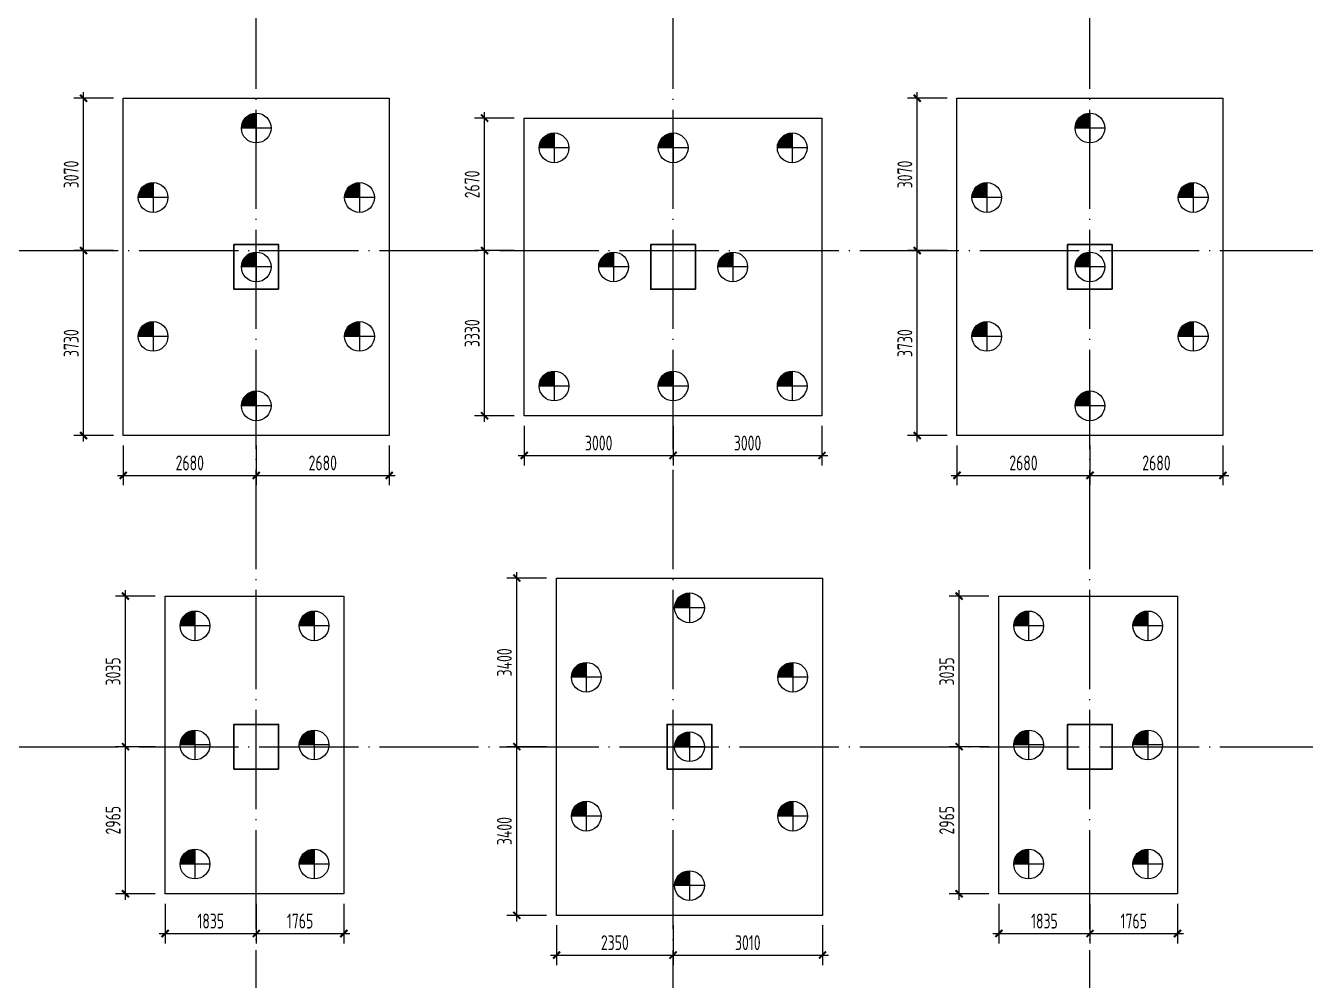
# Model space of a CAD drawing. Extents: x 2430613 to 2739493, y -1540945 to -971137.
# Drawn here: x 2527975 to 2553765, y -1284665 to -1265420 of the extents above; entities that cross this region are included whole.
import ezdxf

# ---------------------------------------------------------------- set-up
doc = ezdxf.new("R2010")
doc.units = 0
doc.header["$LTSCALE"] = 1000
doc.header["$MEASUREMENT"] = 0
doc.header["$PDMODE"] = 3
doc.header["$PDSIZE"] = 50
doc.linetypes.add('DOTE', pattern=[2.42, 2, -0.2, 0.02, -0.2])
doc.layers.get('0').update_dxf_attribs({"linetype": 'CONTINUOUS'})
doc.layers.get('DEFPOINTS').update_dxf_attribs({"linetype": 'CONTINUOUS'})
doc.layers.add('0S-柱-线', color=50, linetype='CONTINUOUS', lineweight=30)
for name, color, linetype in [('600直径桩', 4, 'CONTINUOUS'), ('COLU_DIM', 3, 'CONTINUOUS'), ('DOTE', 1, 'DOTE'), ('承台', 2, 'CONTINUOUS')]:
    doc.layers.add(name, color=color, linetype=linetype)
doc.styles.add('TSSD_Dimension', font='Tssdeng.shx', dxfattribs={"width": 0.7, "bigfont": 'hztxt.shx'})
doc.dimstyles.new('TSSD_100_100', dxfattribs={"dimtxt": 300, "dimasz": 100, "dimexe": 200, "dimexo": 200, "dimgap": 100, "dimtad": 1, "dimdec": 0, "dimzin": 0, "dimdsep": 46, "dimtxsty": 'TSSD_Dimension', "dimblk": 'ARCHTICK', "dimcen": 0, "dimdle": 120, "dimclrt": 7, "dimazin": 0, "dimtfac": 1, "dimtdec": 0, "dimtix": 1, "dimtmove": 2, "dimatfit": 0, "dimldrblk": 'ARCHTICK', "dimfxl": 1, "dimtolj": 1, "dimtzin": 0, "dimarcsym": 0})

# ---------------------------------------------------------------- blocks, each defined once
blk = doc.blocks.new('_ArchTick')
at = {"color": 0, "linetype": 'ByBlock', "const_width": 0.4}
blk.add_lwpolyline([(-0.71, -0.71), (0.71, 0.71)], dxfattribs=at)
blk = doc.blocks.new('*D2114')
at = {"layer": 'COLU_DIM', "color": 0, "lineweight": -2, "transparency": 16777216}
for p, q in [((2530788, -1283119), (2530788, -1283919)), ((2532624, -1283119), (2532624, -1283919)), ((2530668, -1283719), (2532744, -1283719))]:
    blk.add_line(p, q, dxfattribs=at)
at = {"layer": 'DEFPOINTS', "color": 0, "transparency": 16777216}
for p in [(2530788, -1282919), (2532624, -1282919), (2532624, -1283719)]:
    blk.add_point(p, dxfattribs=at)
at = {"layer": 'COLU_DIM', "color": 0, "lineweight": -2, "transparency": 16777216, "xscale": 100, "yscale": 100, "zscale": 100, "rotation": 180}
blk.add_blockref('_ArchTick', (2530788, -1283719), dxfattribs=at)
at = {"layer": 'COLU_DIM', "color": 0, "lineweight": -2, "transparency": 16777216, "xscale": 100, "yscale": 100, "zscale": 100}
blk.add_blockref('_ArchTick', (2532624, -1283719), dxfattribs=at)
at = {"layer": 'COLU_DIM', "color": 7, "transparency": 16777216, "insert": (2531706, -1283469), "char_height": 300, "attachment_point": 5, "style": 'TSSD_Dimension'}
blk.add_mtext('\\A1;1835', dxfattribs=at)
blk = doc.blocks.new('*D2115')
at = {"layer": 'COLU_DIM', "color": 0, "lineweight": -2, "transparency": 16777216}
for p, q in [((2532624, -1283119), (2532624, -1283919)), ((2534388, -1283119), (2534388, -1283919)), ((2532504, -1283719), (2534508, -1283719))]:
    blk.add_line(p, q, dxfattribs=at)
at = {"layer": 'DEFPOINTS', "color": 0, "transparency": 16777216}
for p in [(2532624, -1282919), (2534388, -1282919), (2534388, -1283719)]:
    blk.add_point(p, dxfattribs=at)
at = {"layer": 'COLU_DIM', "color": 0, "lineweight": -2, "transparency": 16777216, "xscale": 100, "yscale": 100, "zscale": 100, "rotation": 180}
blk.add_blockref('_ArchTick', (2532624, -1283719), dxfattribs=at)
at = {"layer": 'COLU_DIM', "color": 0, "lineweight": -2, "transparency": 16777216, "xscale": 100, "yscale": 100, "zscale": 100}
blk.add_blockref('_ArchTick', (2534388, -1283719), dxfattribs=at)
at = {"layer": 'COLU_DIM', "color": 7, "transparency": 16777216, "insert": (2533506, -1283469), "char_height": 300, "attachment_point": 5, "style": 'TSSD_Dimension'}
blk.add_mtext('\\A1;1765', dxfattribs=at)
blk = doc.blocks.new('*D2116')
at = {"layer": 'COLU_DIM', "color": 0, "lineweight": -2, "transparency": 16777216}
for p, q in [((2530588, -1279955), (2529788, -1279955)), ((2529988, -1283039), (2529988, -1279835)), ((2530588, -1282919), (2529788, -1282919))]:
    blk.add_line(p, q, dxfattribs=at)
at = {"layer": 'DEFPOINTS', "color": 0, "transparency": 16777216}
for p in [(2529988, -1279955), (2530788, -1279955), (2530788, -1282919)]:
    blk.add_point(p, dxfattribs=at)
at = {"layer": 'COLU_DIM', "color": 0, "lineweight": -2, "transparency": 16777216, "xscale": 100, "yscale": 100, "zscale": 100}
for p, rotation in [((2529988, -1279955), 90), ((2529988, -1282919), 270)]:
    blk.add_blockref('_ArchTick', p, dxfattribs=dict(at, rotation=rotation))
at = {"layer": 'COLU_DIM', "color": 7, "transparency": 16777216, "insert": (2529738, -1281437), "char_height": 300, "attachment_point": 5, "rotation": 90, "style": 'TSSD_Dimension'}
blk.add_mtext('\\A1;2965', dxfattribs=at)
blk = doc.blocks.new('*D2117')
at = {"layer": 'COLU_DIM', "color": 0, "lineweight": -2, "transparency": 16777216}
for p, q in [((2529988, -1280075), (2529988, -1276799)), ((2530588, -1276919), (2529788, -1276919)), ((2530588, -1279955), (2529788, -1279955))]:
    blk.add_line(p, q, dxfattribs=at)
at = {"layer": 'DEFPOINTS', "color": 0, "transparency": 16777216}
for p in [(2529988, -1276919), (2530788, -1276919), (2530788, -1279955)]:
    blk.add_point(p, dxfattribs=at)
at = {"layer": 'COLU_DIM', "color": 0, "lineweight": -2, "transparency": 16777216, "xscale": 100, "yscale": 100, "zscale": 100}
for p, rotation in [((2529988, -1276919), 90), ((2529988, -1279955), 270)]:
    blk.add_blockref('_ArchTick', p, dxfattribs=dict(at, rotation=rotation))
at = {"layer": 'COLU_DIM', "color": 7, "transparency": 16777216, "insert": (2529738, -1278437), "char_height": 300, "attachment_point": 5, "rotation": 90, "style": 'TSSD_Dimension'}
blk.add_mtext('\\A1;3035', dxfattribs=at)
blk = doc.blocks.new('*D2118')
at = {"layer": 'COLU_DIM', "color": 0, "lineweight": -2, "transparency": 16777216}
for p, q in [((2547588, -1283119), (2547588, -1283919)), ((2549424, -1283119), (2549424, -1283919)), ((2547468, -1283719), (2549544, -1283719))]:
    blk.add_line(p, q, dxfattribs=at)
at = {"layer": 'DEFPOINTS', "color": 0, "transparency": 16777216}
for p in [(2547588, -1282919), (2549424, -1282919), (2549424, -1283719)]:
    blk.add_point(p, dxfattribs=at)
at = {"layer": 'COLU_DIM', "color": 0, "lineweight": -2, "transparency": 16777216, "xscale": 100, "yscale": 100, "zscale": 100, "rotation": 180}
blk.add_blockref('_ArchTick', (2547588, -1283719), dxfattribs=at)
at = {"layer": 'COLU_DIM', "color": 0, "lineweight": -2, "transparency": 16777216, "xscale": 100, "yscale": 100, "zscale": 100}
blk.add_blockref('_ArchTick', (2549424, -1283719), dxfattribs=at)
at = {"layer": 'COLU_DIM', "color": 7, "transparency": 16777216, "insert": (2548506, -1283469), "char_height": 300, "attachment_point": 5, "style": 'TSSD_Dimension'}
blk.add_mtext('\\A1;1835', dxfattribs=at)
blk = doc.blocks.new('*D2119')
at = {"layer": 'COLU_DIM', "color": 0, "lineweight": -2, "transparency": 16777216}
for p, q in [((2549424, -1283119), (2549424, -1283919)), ((2551188, -1283119), (2551188, -1283919)), ((2549304, -1283719), (2551308, -1283719))]:
    blk.add_line(p, q, dxfattribs=at)
at = {"layer": 'DEFPOINTS', "color": 0, "transparency": 16777216}
for p in [(2549424, -1282919), (2551188, -1282919), (2551188, -1283719)]:
    blk.add_point(p, dxfattribs=at)
at = {"layer": 'COLU_DIM', "color": 0, "lineweight": -2, "transparency": 16777216, "xscale": 100, "yscale": 100, "zscale": 100, "rotation": 180}
blk.add_blockref('_ArchTick', (2549424, -1283719), dxfattribs=at)
at = {"layer": 'COLU_DIM', "color": 0, "lineweight": -2, "transparency": 16777216, "xscale": 100, "yscale": 100, "zscale": 100}
blk.add_blockref('_ArchTick', (2551188, -1283719), dxfattribs=at)
at = {"layer": 'COLU_DIM', "color": 7, "transparency": 16777216, "insert": (2550306, -1283469), "char_height": 300, "attachment_point": 5, "style": 'TSSD_Dimension'}
blk.add_mtext('\\A1;1765', dxfattribs=at)
blk = doc.blocks.new('*D2120')
at = {"layer": 'COLU_DIM', "color": 0, "lineweight": -2, "transparency": 16777216}
for p, q in [((2547388, -1279955), (2546588, -1279955)), ((2546788, -1283039), (2546788, -1279835)), ((2547388, -1282919), (2546588, -1282919))]:
    blk.add_line(p, q, dxfattribs=at)
at = {"layer": 'DEFPOINTS', "color": 0, "transparency": 16777216}
for p in [(2546788, -1279955), (2547588, -1279955), (2547588, -1282919)]:
    blk.add_point(p, dxfattribs=at)
at = {"layer": 'COLU_DIM', "color": 0, "lineweight": -2, "transparency": 16777216, "xscale": 100, "yscale": 100, "zscale": 100}
for p, rotation in [((2546788, -1279955), 90), ((2546788, -1282919), 270)]:
    blk.add_blockref('_ArchTick', p, dxfattribs=dict(at, rotation=rotation))
at = {"layer": 'COLU_DIM', "color": 7, "transparency": 16777216, "insert": (2546538, -1281437), "char_height": 300, "attachment_point": 5, "rotation": 90, "style": 'TSSD_Dimension'}
blk.add_mtext('\\A1;2965', dxfattribs=at)
blk = doc.blocks.new('*D2121')
at = {"layer": 'COLU_DIM', "color": 0, "lineweight": -2, "transparency": 16777216}
for p, q in [((2546788, -1280075), (2546788, -1276799)), ((2547388, -1276919), (2546588, -1276919)), ((2547388, -1279955), (2546588, -1279955))]:
    blk.add_line(p, q, dxfattribs=at)
at = {"layer": 'DEFPOINTS', "color": 0, "transparency": 16777216}
for p in [(2546788, -1276919), (2547588, -1276919), (2547588, -1279955)]:
    blk.add_point(p, dxfattribs=at)
at = {"layer": 'COLU_DIM', "color": 0, "lineweight": -2, "transparency": 16777216, "xscale": 100, "yscale": 100, "zscale": 100}
for p, rotation in [((2546788, -1276919), 90), ((2546788, -1279955), 270)]:
    blk.add_blockref('_ArchTick', p, dxfattribs=dict(at, rotation=rotation))
at = {"layer": 'COLU_DIM', "color": 7, "transparency": 16777216, "insert": (2546538, -1278437), "char_height": 300, "attachment_point": 5, "rotation": 90, "style": 'TSSD_Dimension'}
blk.add_mtext('\\A1;3035', dxfattribs=at)
blk = doc.blocks.new('*D2122')
at = {"layer": 'COLU_DIM', "color": 0, "lineweight": -2, "transparency": 16777216}
for p, q in [((2529944, -1273885), (2529944, -1274685)), ((2532624, -1273885), (2532624, -1274685)), ((2529824, -1274485), (2532744, -1274485))]:
    blk.add_line(p, q, dxfattribs=at)
at = {"layer": 'DEFPOINTS', "color": 0, "transparency": 16777216}
for p in [(2529944, -1273685), (2532624, -1273685), (2532624, -1274485)]:
    blk.add_point(p, dxfattribs=at)
at = {"layer": 'COLU_DIM', "color": 0, "lineweight": -2, "transparency": 16777216, "xscale": 100, "yscale": 100, "zscale": 100, "rotation": 180}
blk.add_blockref('_ArchTick', (2529944, -1274485), dxfattribs=at)
at = {"layer": 'COLU_DIM', "color": 0, "lineweight": -2, "transparency": 16777216, "xscale": 100, "yscale": 100, "zscale": 100}
blk.add_blockref('_ArchTick', (2532624, -1274485), dxfattribs=at)
at = {"layer": 'COLU_DIM', "color": 7, "transparency": 16777216, "insert": (2531284, -1274235), "char_height": 300, "attachment_point": 5, "style": 'TSSD_Dimension'}
blk.add_mtext('\\A1;2680', dxfattribs=at)
blk = doc.blocks.new('*D2123')
at = {"layer": 'COLU_DIM', "color": 0, "lineweight": -2, "transparency": 16777216}
for p, q in [((2532624, -1273885), (2532624, -1274685)), ((2535304, -1273885), (2535304, -1274685)), ((2532504, -1274485), (2535424, -1274485))]:
    blk.add_line(p, q, dxfattribs=at)
at = {"layer": 'DEFPOINTS', "color": 0, "transparency": 16777216}
for p in [(2532624, -1273685), (2535304, -1273685), (2535304, -1274485)]:
    blk.add_point(p, dxfattribs=at)
at = {"layer": 'COLU_DIM', "color": 0, "lineweight": -2, "transparency": 16777216, "xscale": 100, "yscale": 100, "zscale": 100, "rotation": 180}
blk.add_blockref('_ArchTick', (2532624, -1274485), dxfattribs=at)
at = {"layer": 'COLU_DIM', "color": 0, "lineweight": -2, "transparency": 16777216, "xscale": 100, "yscale": 100, "zscale": 100}
blk.add_blockref('_ArchTick', (2535304, -1274485), dxfattribs=at)
at = {"layer": 'COLU_DIM', "color": 7, "transparency": 16777216, "insert": (2533964, -1274235), "char_height": 300, "attachment_point": 5, "style": 'TSSD_Dimension'}
blk.add_mtext('\\A1;2680', dxfattribs=at)
blk = doc.blocks.new('*D2124')
at = {"layer": 'COLU_DIM', "color": 0, "lineweight": -2, "transparency": 16777216}
for p, q in [((2529144, -1273805), (2529144, -1269835)), ((2529744, -1269955), (2528944, -1269955)), ((2529744, -1273685), (2528944, -1273685))]:
    blk.add_line(p, q, dxfattribs=at)
at = {"layer": 'DEFPOINTS', "color": 0, "transparency": 16777216}
for p in [(2529144, -1269955), (2529944, -1269955), (2529944, -1273685)]:
    blk.add_point(p, dxfattribs=at)
at = {"layer": 'COLU_DIM', "color": 0, "lineweight": -2, "transparency": 16777216, "xscale": 100, "yscale": 100, "zscale": 100}
for p, rotation in [((2529144, -1269955), 90), ((2529144, -1273685), 270)]:
    blk.add_blockref('_ArchTick', p, dxfattribs=dict(at, rotation=rotation))
at = {"layer": 'COLU_DIM', "color": 7, "transparency": 16777216, "insert": (2528894, -1271820), "char_height": 300, "attachment_point": 5, "rotation": 90, "style": 'TSSD_Dimension'}
blk.add_mtext('\\A1;3730', dxfattribs=at)
blk = doc.blocks.new('*D2125')
at = {"layer": 'COLU_DIM', "color": 0, "lineweight": -2, "transparency": 16777216}
for p, q in [((2529144, -1270075), (2529144, -1266765)), ((2529744, -1266885), (2528944, -1266885)), ((2529744, -1269955), (2528944, -1269955))]:
    blk.add_line(p, q, dxfattribs=at)
at = {"layer": 'DEFPOINTS', "color": 0, "transparency": 16777216}
for p in [(2529144, -1266885), (2529944, -1266885), (2529944, -1269955)]:
    blk.add_point(p, dxfattribs=at)
at = {"layer": 'COLU_DIM', "color": 0, "lineweight": -2, "transparency": 16777216, "xscale": 100, "yscale": 100, "zscale": 100}
for p, rotation in [((2529144, -1266885), 90), ((2529144, -1269955), 270)]:
    blk.add_blockref('_ArchTick', p, dxfattribs=dict(at, rotation=rotation))
at = {"layer": 'COLU_DIM', "color": 7, "transparency": 16777216, "insert": (2528894, -1268420), "char_height": 300, "attachment_point": 5, "rotation": 90, "style": 'TSSD_Dimension'}
blk.add_mtext('\\A1;3070', dxfattribs=at)
blk = doc.blocks.new('*D2126')
at = {"layer": 'COLU_DIM', "color": 0, "lineweight": -2, "transparency": 16777216}
for p, q in [((2546744, -1273885), (2546744, -1274685)), ((2549424, -1273885), (2549424, -1274685)), ((2546624, -1274485), (2549544, -1274485))]:
    blk.add_line(p, q, dxfattribs=at)
at = {"layer": 'DEFPOINTS', "color": 0, "transparency": 16777216}
for p in [(2546744, -1273685), (2549424, -1273685), (2549424, -1274485)]:
    blk.add_point(p, dxfattribs=at)
at = {"layer": 'COLU_DIM', "color": 0, "lineweight": -2, "transparency": 16777216, "xscale": 100, "yscale": 100, "zscale": 100, "rotation": 180}
blk.add_blockref('_ArchTick', (2546744, -1274485), dxfattribs=at)
at = {"layer": 'COLU_DIM', "color": 0, "lineweight": -2, "transparency": 16777216, "xscale": 100, "yscale": 100, "zscale": 100}
blk.add_blockref('_ArchTick', (2549424, -1274485), dxfattribs=at)
at = {"layer": 'COLU_DIM', "color": 7, "transparency": 16777216, "insert": (2548084, -1274235), "char_height": 300, "attachment_point": 5, "style": 'TSSD_Dimension'}
blk.add_mtext('\\A1;2680', dxfattribs=at)
blk = doc.blocks.new('*D2127')
at = {"layer": 'COLU_DIM', "color": 0, "lineweight": -2, "transparency": 16777216}
for p, q in [((2549424, -1273885), (2549424, -1274685)), ((2552104, -1273885), (2552104, -1274685)), ((2549304, -1274485), (2552224, -1274485))]:
    blk.add_line(p, q, dxfattribs=at)
at = {"layer": 'DEFPOINTS', "color": 0, "transparency": 16777216}
for p in [(2549424, -1273685), (2552104, -1273685), (2552104, -1274485)]:
    blk.add_point(p, dxfattribs=at)
at = {"layer": 'COLU_DIM', "color": 0, "lineweight": -2, "transparency": 16777216, "xscale": 100, "yscale": 100, "zscale": 100, "rotation": 180}
blk.add_blockref('_ArchTick', (2549424, -1274485), dxfattribs=at)
at = {"layer": 'COLU_DIM', "color": 0, "lineweight": -2, "transparency": 16777216, "xscale": 100, "yscale": 100, "zscale": 100}
blk.add_blockref('_ArchTick', (2552104, -1274485), dxfattribs=at)
at = {"layer": 'COLU_DIM', "color": 7, "transparency": 16777216, "insert": (2550764, -1274235), "char_height": 300, "attachment_point": 5, "style": 'TSSD_Dimension'}
blk.add_mtext('\\A1;2680', dxfattribs=at)
blk = doc.blocks.new('*D2128')
at = {"layer": 'COLU_DIM', "color": 0, "lineweight": -2, "transparency": 16777216}
for p, q in [((2545944, -1273805), (2545944, -1269835)), ((2546544, -1269955), (2545744, -1269955)), ((2546544, -1273685), (2545744, -1273685))]:
    blk.add_line(p, q, dxfattribs=at)
at = {"layer": 'DEFPOINTS', "color": 0, "transparency": 16777216}
for p in [(2545944, -1269955), (2546744, -1269955), (2546744, -1273685)]:
    blk.add_point(p, dxfattribs=at)
at = {"layer": 'COLU_DIM', "color": 0, "lineweight": -2, "transparency": 16777216, "xscale": 100, "yscale": 100, "zscale": 100}
for p, rotation in [((2545944, -1269955), 90), ((2545944, -1273685), 270)]:
    blk.add_blockref('_ArchTick', p, dxfattribs=dict(at, rotation=rotation))
at = {"layer": 'COLU_DIM', "color": 7, "transparency": 16777216, "insert": (2545694, -1271820), "char_height": 300, "attachment_point": 5, "rotation": 90, "style": 'TSSD_Dimension'}
blk.add_mtext('\\A1;3730', dxfattribs=at)
blk = doc.blocks.new('*D2129')
at = {"layer": 'COLU_DIM', "color": 0, "lineweight": -2, "transparency": 16777216}
for p, q in [((2545944, -1270075), (2545944, -1266765)), ((2546544, -1266885), (2545744, -1266885)), ((2546544, -1269955), (2545744, -1269955))]:
    blk.add_line(p, q, dxfattribs=at)
at = {"layer": 'DEFPOINTS', "color": 0, "transparency": 16777216}
for p in [(2545944, -1266885), (2546744, -1266885), (2546744, -1269955)]:
    blk.add_point(p, dxfattribs=at)
at = {"layer": 'COLU_DIM', "color": 0, "lineweight": -2, "transparency": 16777216, "xscale": 100, "yscale": 100, "zscale": 100}
for p, rotation in [((2545944, -1266885), 90), ((2545944, -1269955), 270)]:
    blk.add_blockref('_ArchTick', p, dxfattribs=dict(at, rotation=rotation))
at = {"layer": 'COLU_DIM', "color": 7, "transparency": 16777216, "insert": (2545694, -1268420), "char_height": 300, "attachment_point": 5, "rotation": 90, "style": 'TSSD_Dimension'}
blk.add_mtext('\\A1;3070', dxfattribs=at)
blk = doc.blocks.new('*D2755')
at = {"layer": 'COLU_DIM', "color": 0, "lineweight": -2, "transparency": 16777216}
for p, q in [((2538024, -1273484), (2538024, -1274284)), ((2541024, -1273484), (2541024, -1274284)), ((2537904, -1274084), (2541144, -1274084))]:
    blk.add_line(p, q, dxfattribs=at)
at = {"layer": 'DEFPOINTS', "color": 0, "transparency": 16777216}
for p in [(2538024, -1273284), (2541024, -1273284), (2541024, -1274084)]:
    blk.add_point(p, dxfattribs=at)
at = {"layer": 'COLU_DIM', "color": 0, "lineweight": -2, "transparency": 16777216, "xscale": 100, "yscale": 100, "zscale": 100, "rotation": 180}
blk.add_blockref('_ArchTick', (2538024, -1274084), dxfattribs=at)
at = {"layer": 'COLU_DIM', "color": 0, "lineweight": -2, "transparency": 16777216, "xscale": 100, "yscale": 100, "zscale": 100}
blk.add_blockref('_ArchTick', (2541024, -1274084), dxfattribs=at)
at = {"layer": 'COLU_DIM', "color": 7, "transparency": 16777216, "insert": (2539524, -1273834), "char_height": 300, "attachment_point": 5, "style": 'TSSD_Dimension'}
blk.add_mtext('\\A1;3000', dxfattribs=at)
blk = doc.blocks.new('*D2756')
at = {"layer": 'COLU_DIM', "color": 0, "lineweight": -2, "transparency": 16777216}
for p, q in [((2541024, -1273484), (2541024, -1274284)), ((2544024, -1273484), (2544024, -1274284)), ((2540904, -1274084), (2544144, -1274084))]:
    blk.add_line(p, q, dxfattribs=at)
at = {"layer": 'DEFPOINTS', "color": 0, "transparency": 16777216}
for p in [(2541024, -1273284), (2544024, -1273284), (2544024, -1274084)]:
    blk.add_point(p, dxfattribs=at)
at = {"layer": 'COLU_DIM', "color": 0, "lineweight": -2, "transparency": 16777216, "xscale": 100, "yscale": 100, "zscale": 100, "rotation": 180}
blk.add_blockref('_ArchTick', (2541024, -1274084), dxfattribs=at)
at = {"layer": 'COLU_DIM', "color": 0, "lineweight": -2, "transparency": 16777216, "xscale": 100, "yscale": 100, "zscale": 100}
blk.add_blockref('_ArchTick', (2544024, -1274084), dxfattribs=at)
at = {"layer": 'COLU_DIM', "color": 7, "transparency": 16777216, "insert": (2542524, -1273834), "char_height": 300, "attachment_point": 5, "style": 'TSSD_Dimension'}
blk.add_mtext('\\A1;3000', dxfattribs=at)
blk = doc.blocks.new('*D2757')
at = {"layer": 'COLU_DIM', "color": 0, "lineweight": -2, "transparency": 16777216}
for p, q in [((2537224, -1273404), (2537224, -1269835)), ((2537824, -1269955), (2537024, -1269955)), ((2537824, -1273284), (2537024, -1273284))]:
    blk.add_line(p, q, dxfattribs=at)
at = {"layer": 'DEFPOINTS', "color": 0, "transparency": 16777216}
for p in [(2537224, -1269955), (2538024, -1269955), (2538024, -1273284)]:
    blk.add_point(p, dxfattribs=at)
at = {"layer": 'COLU_DIM', "color": 0, "lineweight": -2, "transparency": 16777216, "xscale": 100, "yscale": 100, "zscale": 100}
for p, rotation in [((2537224, -1269955), 90), ((2537224, -1273284), 270)]:
    blk.add_blockref('_ArchTick', p, dxfattribs=dict(at, rotation=rotation))
at = {"layer": 'COLU_DIM', "color": 7, "transparency": 16777216, "insert": (2536974, -1271620), "char_height": 300, "attachment_point": 5, "rotation": 90, "style": 'TSSD_Dimension'}
blk.add_mtext('\\A1;3330', dxfattribs=at)
blk = doc.blocks.new('*D2758')
at = {"layer": 'COLU_DIM', "color": 0, "lineweight": -2, "transparency": 16777216}
for p, q in [((2537824, -1267284), (2537024, -1267284)), ((2537224, -1270075), (2537224, -1267164)), ((2537824, -1269955), (2537024, -1269955))]:
    blk.add_line(p, q, dxfattribs=at)
at = {"layer": 'DEFPOINTS', "color": 0, "transparency": 16777216}
for p in [(2537224, -1267284), (2538024, -1267284), (2538024, -1269955)]:
    blk.add_point(p, dxfattribs=at)
at = {"layer": 'COLU_DIM', "color": 0, "lineweight": -2, "transparency": 16777216, "xscale": 100, "yscale": 100, "zscale": 100}
for p, rotation in [((2537224, -1267284), 90), ((2537224, -1269955), 270)]:
    blk.add_blockref('_ArchTick', p, dxfattribs=dict(at, rotation=rotation))
at = {"layer": 'COLU_DIM', "color": 7, "transparency": 16777216, "insert": (2536974, -1268620), "char_height": 300, "attachment_point": 5, "rotation": 90, "style": 'TSSD_Dimension'}
blk.add_mtext('\\A1;2670', dxfattribs=at)
blk = doc.blocks.new('*D2759')
at = {"layer": 'COLU_DIM', "color": 0, "lineweight": -2, "transparency": 16777216}
for p, q in [((2538674, -1283555), (2538674, -1284355)), ((2541024, -1283555), (2541024, -1284355)), ((2538554, -1284155), (2541144, -1284155))]:
    blk.add_line(p, q, dxfattribs=at)
at = {"layer": 'DEFPOINTS', "color": 0, "transparency": 16777216}
for p in [(2538674, -1283355), (2541024, -1283355), (2541024, -1284155)]:
    blk.add_point(p, dxfattribs=at)
at = {"layer": 'COLU_DIM', "color": 0, "lineweight": -2, "transparency": 16777216, "xscale": 100, "yscale": 100, "zscale": 100, "rotation": 180}
blk.add_blockref('_ArchTick', (2538674, -1284155), dxfattribs=at)
at = {"layer": 'COLU_DIM', "color": 0, "lineweight": -2, "transparency": 16777216, "xscale": 100, "yscale": 100, "zscale": 100}
blk.add_blockref('_ArchTick', (2541024, -1284155), dxfattribs=at)
at = {"layer": 'COLU_DIM', "color": 7, "transparency": 16777216, "insert": (2539849, -1283905), "char_height": 300, "attachment_point": 5, "style": 'TSSD_Dimension'}
blk.add_mtext('\\A1;2350', dxfattribs=at)
blk = doc.blocks.new('*D2760')
at = {"layer": 'COLU_DIM', "color": 0, "lineweight": -2, "transparency": 16777216}
for p, q in [((2541024, -1283555), (2541024, -1284355)), ((2544034, -1283555), (2544034, -1284355)), ((2540904, -1284155), (2544154, -1284155))]:
    blk.add_line(p, q, dxfattribs=at)
at = {"layer": 'DEFPOINTS', "color": 0, "transparency": 16777216}
for p in [(2541024, -1283355), (2544034, -1283355), (2544034, -1284155)]:
    blk.add_point(p, dxfattribs=at)
at = {"layer": 'COLU_DIM', "color": 0, "lineweight": -2, "transparency": 16777216, "xscale": 100, "yscale": 100, "zscale": 100, "rotation": 180}
blk.add_blockref('_ArchTick', (2541024, -1284155), dxfattribs=at)
at = {"layer": 'COLU_DIM', "color": 0, "lineweight": -2, "transparency": 16777216, "xscale": 100, "yscale": 100, "zscale": 100}
blk.add_blockref('_ArchTick', (2544034, -1284155), dxfattribs=at)
at = {"layer": 'COLU_DIM', "color": 7, "transparency": 16777216, "insert": (2542529, -1283905), "char_height": 300, "attachment_point": 5, "style": 'TSSD_Dimension'}
blk.add_mtext('\\A1;3010', dxfattribs=at)
blk = doc.blocks.new('*D2761')
at = {"layer": 'COLU_DIM', "color": 0, "lineweight": -2, "transparency": 16777216}
for p, q in [((2538474, -1279955), (2537674, -1279955)), ((2537874, -1283475), (2537874, -1279835)), ((2538474, -1283355), (2537674, -1283355))]:
    blk.add_line(p, q, dxfattribs=at)
at = {"layer": 'DEFPOINTS', "color": 0, "transparency": 16777216}
for p in [(2537874, -1279955), (2538674, -1279955), (2538674, -1283355)]:
    blk.add_point(p, dxfattribs=at)
at = {"layer": 'COLU_DIM', "color": 0, "lineweight": -2, "transparency": 16777216, "xscale": 100, "yscale": 100, "zscale": 100}
for p, rotation in [((2537874, -1279955), 90), ((2537874, -1283355), 270)]:
    blk.add_blockref('_ArchTick', p, dxfattribs=dict(at, rotation=rotation))
at = {"layer": 'COLU_DIM', "color": 7, "transparency": 16777216, "insert": (2537624, -1281655), "char_height": 300, "attachment_point": 5, "rotation": 90, "style": 'TSSD_Dimension'}
blk.add_mtext('\\A1;3400', dxfattribs=at)
blk = doc.blocks.new('*D2762')
at = {"layer": 'COLU_DIM', "color": 0, "lineweight": -2, "transparency": 16777216}
for p, q in [((2538474, -1276555), (2537674, -1276555)), ((2537874, -1280075), (2537874, -1276435)), ((2538474, -1279955), (2537674, -1279955))]:
    blk.add_line(p, q, dxfattribs=at)
at = {"layer": 'DEFPOINTS', "color": 0, "transparency": 16777216}
for p in [(2537874, -1276555), (2538674, -1276555), (2538674, -1279955)]:
    blk.add_point(p, dxfattribs=at)
at = {"layer": 'COLU_DIM', "color": 0, "lineweight": -2, "transparency": 16777216, "xscale": 100, "yscale": 100, "zscale": 100}
for p, rotation in [((2537874, -1276555), 90), ((2537874, -1279955), 270)]:
    blk.add_blockref('_ArchTick', p, dxfattribs=dict(at, rotation=rotation))
at = {"layer": 'COLU_DIM', "color": 7, "transparency": 16777216, "insert": (2537624, -1278255), "char_height": 300, "attachment_point": 5, "rotation": 90, "style": 'TSSD_Dimension'}
blk.add_mtext('\\A1;3400', dxfattribs=at)

msp = doc.modelspace()

# ---------------------------------------------------------------- hatches: boundary and pattern name
at = {"layer": '600直径桩'}
h = msp.add_hatch(color=251, dxfattribs=at)
h.dxf.hatch_style = 1
h.paths.add_polyline_path([(2532623.644, -1267184.728, 0.414213562), (2532323.644, -1267484.728), (2532623.644, -1267484.728)])
h = msp.add_hatch(color=251, dxfattribs=at)
h.dxf.hatch_style = 1
h.paths.add_polyline_path([(2549423.644, -1267184.728, 0.414213562), (2549123.644, -1267484.728), (2549423.644, -1267484.728)])
h = msp.add_hatch(color=251, dxfattribs=at)
h.dxf.hatch_style = 1
h.paths.add_polyline_path([(2538624.081, -1267584.275, 0.414213562), (2538324.081, -1267884.275), (2538624.081, -1267884.275)])
h = msp.add_hatch(color=251, dxfattribs=at)
h.dxf.hatch_style = 1
h.paths.add_polyline_path([(2541024.081, -1267584.275, 0.414213562), (2540724.081, -1267884.275), (2541024.081, -1267884.275)])
h = msp.add_hatch(color=251, dxfattribs=at)
h.dxf.hatch_style = 1
h.paths.add_polyline_path([(2543424.081, -1267584.275, 0.414213562), (2543124.081, -1267884.275), (2543424.081, -1267884.275)])
h = msp.add_hatch(color=251, dxfattribs=at)
h.dxf.hatch_style = 1
h.paths.add_polyline_path([(2530543.644, -1268584.728, 0.414213562), (2530243.644, -1268884.728), (2530543.644, -1268884.728)])
h = msp.add_hatch(color=251, dxfattribs=at)
h.dxf.hatch_style = 1
h.paths.add_polyline_path([(2534703.644, -1268584.728, 0.414213562), (2534403.644, -1268884.728), (2534703.644, -1268884.728)])
h = msp.add_hatch(color=251, dxfattribs=at)
h.dxf.hatch_style = 1
h.paths.add_polyline_path([(2547343.644, -1268584.728, 0.414213562), (2547043.644, -1268884.728), (2547343.644, -1268884.728)])
h = msp.add_hatch(color=251, dxfattribs=at)
h.dxf.hatch_style = 1
h.paths.add_polyline_path([(2551503.644, -1268584.728, 0.414213562), (2551203.644, -1268884.728), (2551503.644, -1268884.728)])
h = msp.add_hatch(color=251, dxfattribs=at)
h.dxf.hatch_style = 1
h.paths.add_polyline_path([(2532623.644, -1269984.728, 0.414213562), (2532323.644, -1270284.728), (2532623.644, -1270284.728)])
h = msp.add_hatch(color=251, dxfattribs=at)
h.dxf.hatch_style = 1
h.paths.add_polyline_path([(2539824.081, -1269984.275, 0.414213562), (2539524.081, -1270284.275), (2539824.081, -1270284.275)])
h = msp.add_hatch(color=251, dxfattribs=at)
h.dxf.hatch_style = 1
h.paths.add_polyline_path([(2542224.081, -1269984.275, 0.414213562), (2541924.081, -1270284.275), (2542224.081, -1270284.275)])
h = msp.add_hatch(color=251, dxfattribs=at)
h.dxf.hatch_style = 1
h.paths.add_polyline_path([(2549423.644, -1269984.728, 0.414213562), (2549123.644, -1270284.728), (2549423.644, -1270284.728)])
h = msp.add_hatch(color=251, dxfattribs=at)
h.dxf.hatch_style = 1
h.paths.add_polyline_path([(2530543.644, -1271384.728, 0.414213562), (2530243.644, -1271684.728), (2530543.644, -1271684.728)])
h = msp.add_hatch(color=251, dxfattribs=at)
h.dxf.hatch_style = 1
h.paths.add_polyline_path([(2534703.644, -1271384.728, 0.414213562), (2534403.644, -1271684.728), (2534703.644, -1271684.728)])
h = msp.add_hatch(color=251, dxfattribs=at)
h.dxf.hatch_style = 1
h.paths.add_polyline_path([(2547343.644, -1271384.728, 0.414213562), (2547043.644, -1271684.728), (2547343.644, -1271684.728)])
h = msp.add_hatch(color=251, dxfattribs=at)
h.dxf.hatch_style = 1
h.paths.add_polyline_path([(2551503.644, -1271384.728, 0.414213562), (2551203.644, -1271684.728), (2551503.644, -1271684.728)])
h = msp.add_hatch(color=251, dxfattribs=at)
h.dxf.hatch_style = 1
h.paths.add_polyline_path([(2538624.081, -1272384.275, 0.414213562), (2538324.081, -1272684.275), (2538624.081, -1272684.275)])
h = msp.add_hatch(color=251, dxfattribs=at)
h.dxf.hatch_style = 1
h.paths.add_polyline_path([(2541024.081, -1272384.275, 0.414213562), (2540724.081, -1272684.275), (2541024.081, -1272684.275)])
h = msp.add_hatch(color=251, dxfattribs=at)
h.dxf.hatch_style = 1
h.paths.add_polyline_path([(2543424.081, -1272384.275, 0.414213562), (2543124.081, -1272684.275), (2543424.081, -1272684.275)])
h = msp.add_hatch(color=251, dxfattribs=at)
h.dxf.hatch_style = 1
h.paths.add_polyline_path([(2532623.644, -1272784.728, 0.414213562), (2532323.644, -1273084.728), (2532623.644, -1273084.728)])
h = msp.add_hatch(color=251, dxfattribs=at)
h.dxf.hatch_style = 1
h.paths.add_polyline_path([(2549423.644, -1272784.728, 0.414213562), (2549123.644, -1273084.728), (2549423.644, -1273084.728)])
h = msp.add_hatch(color=251, dxfattribs=at)
h.dxf.hatch_style = 1
h.paths.add_polyline_path([(2541353.675, -1276855.183, 0.414213562), (2541053.675, -1277155.183), (2541353.675, -1277155.183)])
h = msp.add_hatch(color=251, dxfattribs=at)
h.dxf.hatch_style = 1
h.paths.add_polyline_path([(2531388.288, -1277219.373, 0.414213562), (2531088.288, -1277519.373), (2531388.288, -1277519.373)])
h = msp.add_hatch(color=251, dxfattribs=at)
h.dxf.hatch_style = 1
h.paths.add_polyline_path([(2533788.288, -1277219.373, 0.414213562), (2533488.288, -1277519.373), (2533788.288, -1277519.373)])
h = msp.add_hatch(color=251, dxfattribs=at)
h.dxf.hatch_style = 1
h.paths.add_polyline_path([(2548188.288, -1277219.375, 0.414213562), (2547888.288, -1277519.375), (2548188.288, -1277519.375)])
h = msp.add_hatch(color=251, dxfattribs=at)
h.dxf.hatch_style = 1
h.paths.add_polyline_path([(2550588.288, -1277219.375, 0.414213562), (2550288.288, -1277519.375), (2550588.288, -1277519.375)])
h = msp.add_hatch(color=251, dxfattribs=at)
h.dxf.hatch_style = 1
h.paths.add_polyline_path([(2539273.675, -1278255.183, 0.414213562), (2538973.675, -1278555.183), (2539273.675, -1278555.183)])
h = msp.add_hatch(color=251, dxfattribs=at)
h.dxf.hatch_style = 1
h.paths.add_polyline_path([(2543433.675, -1278255.183, 0.414213562), (2543133.675, -1278555.183), (2543433.675, -1278555.183)])
h = msp.add_hatch(color=251, dxfattribs=at)
h.dxf.hatch_style = 1
h.paths.add_polyline_path([(2531388.288, -1279619.373, 0.414213562), (2531088.288, -1279919.373), (2531388.288, -1279919.373)])
h = msp.add_hatch(color=251, dxfattribs=at)
h.dxf.hatch_style = 1
h.paths.add_polyline_path([(2533788.288, -1279619.373, 0.414213562), (2533488.288, -1279919.373), (2533788.288, -1279919.373)])
h = msp.add_hatch(color=251, dxfattribs=at)
h.dxf.hatch_style = 1
h.paths.add_polyline_path([(2541353.675, -1279655.183, 0.414213562), (2541053.675, -1279955.183), (2541353.675, -1279955.183)])
h = msp.add_hatch(color=251, dxfattribs=at)
h.dxf.hatch_style = 1
h.paths.add_polyline_path([(2548188.288, -1279619.375, 0.414213562), (2547888.288, -1279919.375), (2548188.288, -1279919.375)])
h = msp.add_hatch(color=251, dxfattribs=at)
h.dxf.hatch_style = 1
h.paths.add_polyline_path([(2550588.288, -1279619.375, 0.414213562), (2550288.288, -1279919.375), (2550588.288, -1279919.375)])
h = msp.add_hatch(color=251, dxfattribs=at)
h.dxf.hatch_style = 1
h.paths.add_polyline_path([(2539273.675, -1281055.183, 0.414213562), (2538973.675, -1281355.183), (2539273.675, -1281355.183)])
h = msp.add_hatch(color=251, dxfattribs=at)
h.dxf.hatch_style = 1
h.paths.add_polyline_path([(2543433.675, -1281055.183, 0.414213562), (2543133.675, -1281355.183), (2543433.675, -1281355.183)])
h = msp.add_hatch(color=251, dxfattribs=at)
h.dxf.hatch_style = 1
h.paths.add_polyline_path([(2531388.288, -1282019.373, 0.414213562), (2531088.288, -1282319.373), (2531388.288, -1282319.373)])
h = msp.add_hatch(color=251, dxfattribs=at)
h.dxf.hatch_style = 1
h.paths.add_polyline_path([(2533788.288, -1282019.373, 0.414213562), (2533488.288, -1282319.373), (2533788.288, -1282319.373)])
h = msp.add_hatch(color=251, dxfattribs=at)
h.dxf.hatch_style = 1
h.paths.add_polyline_path([(2548188.288, -1282019.375, 0.414213562), (2547888.288, -1282319.375), (2548188.288, -1282319.375)])
h = msp.add_hatch(color=251, dxfattribs=at)
h.dxf.hatch_style = 1
h.paths.add_polyline_path([(2550588.288, -1282019.375, 0.414213562), (2550288.288, -1282319.375), (2550588.288, -1282319.375)])
h = msp.add_hatch(color=251, dxfattribs=at)
h.dxf.hatch_style = 1
h.paths.add_polyline_path([(2541353.675, -1282455.183, 0.414213562), (2541053.675, -1282755.183), (2541353.675, -1282755.183)])

# ---------------------------------------------------------------- linework, layer by layer
at = {"layer": '0S-柱-线'}
for points in [[(2533073.644, -1270734.728), (2533073.644, -1269834.728), (2532173.644, -1269834.728), (2532173.644, -1270734.728)], [(2541473.644, -1270734.728), (2541473.644, -1269834.728), (2540573.644, -1269834.728), (2540573.644, -1270734.728)], [(2549873.644, -1270734.728), (2549873.644, -1269834.728), (2548973.644, -1269834.728), (2548973.644, -1270734.728)], [(2533073.644, -1280404.73), (2533073.644, -1279504.73), (2532173.644, -1279504.73), (2532173.644, -1280404.73)], [(2541803.644, -1280404.73), (2541803.644, -1279504.73), (2540903.644, -1279504.73), (2540903.644, -1280404.73)], [(2549873.644, -1280404.73), (2549873.644, -1279504.73), (2548973.644, -1279504.73), (2548973.644, -1280404.73)]]:
    msp.add_lwpolyline(points, close=True, dxfattribs=at)
at = {"layer": '600直径桩', "color": 251}
for p, q in [((2532623.644, -1267184.728), (2532623.644, -1267784.728)), ((2549423.644, -1267184.728), (2549423.644, -1267784.728)), ((2532923.644, -1267484.728), (2532323.644, -1267484.728)), ((2538624.081, -1267584.275), (2538624.081, -1268184.275)), ((2541024.081, -1267584.275), (2541024.081, -1268184.275)), ((2543424.081, -1267584.275), (2543424.081, -1268184.275)), ((2549723.644, -1267484.728), (2549123.644, -1267484.728)), ((2538924.081, -1267884.275), (2538324.081, -1267884.275)), ((2541324.081, -1267884.275), (2540724.081, -1267884.275)), ((2543724.081, -1267884.275), (2543124.081, -1267884.275)), ((2530543.644, -1268584.728), (2530543.644, -1269184.728)), ((2534703.644, -1268584.728), (2534703.644, -1269184.728)), ((2547343.644, -1268584.728), (2547343.644, -1269184.728)), ((2551503.644, -1268584.728), (2551503.644, -1269184.728)), ((2530843.644, -1268884.728), (2530243.644, -1268884.728)), ((2535003.644, -1268884.728), (2534403.644, -1268884.728)), ((2547643.644, -1268884.728), (2547043.644, -1268884.728)), ((2551803.644, -1268884.728), (2551203.644, -1268884.728)), ((2532623.644, -1269984.728), (2532623.644, -1270584.728)), ((2539824.081, -1269984.275), (2539824.081, -1270584.275)), ((2542224.081, -1269984.275), (2542224.081, -1270584.275)), ((2549423.644, -1269984.728), (2549423.644, -1270584.728)), ((2532923.644, -1270284.728), (2532323.644, -1270284.728)), ((2540124.081, -1270284.275), (2539524.081, -1270284.275)), ((2542524.081, -1270284.275), (2541924.081, -1270284.275)), ((2549723.644, -1270284.728), (2549123.644, -1270284.728)), ((2530543.644, -1271384.728), (2530543.644, -1271984.728)), ((2534703.644, -1271384.728), (2534703.644, -1271984.728)), ((2547343.644, -1271384.728), (2547343.644, -1271984.728)), ((2551503.644, -1271384.728), (2551503.644, -1271984.728)), ((2530843.644, -1271684.728), (2530243.644, -1271684.728)), ((2535003.644, -1271684.728), (2534403.644, -1271684.728)), ((2547643.644, -1271684.728), (2547043.644, -1271684.728)), ((2551803.644, -1271684.728), (2551203.644, -1271684.728)), ((2538624.081, -1272384.275), (2538624.081, -1272984.275)), ((2541024.081, -1272384.275), (2541024.081, -1272984.275)), ((2543424.081, -1272384.275), (2543424.081, -1272984.275)), ((2538924.081, -1272684.275), (2538324.081, -1272684.275)), ((2541324.081, -1272684.275), (2540724.081, -1272684.275)), ((2543724.081, -1272684.275), (2543124.081, -1272684.275)), ((2532623.644, -1272784.728), (2532623.644, -1273384.728)), ((2549423.644, -1272784.728), (2549423.644, -1273384.728)), ((2532923.644, -1273084.728), (2532323.644, -1273084.728)), ((2549723.644, -1273084.728), (2549123.644, -1273084.728)), ((2541353.675, -1276855.183), (2541353.675, -1277455.183)), ((2531388.288, -1277219.373), (2531388.288, -1277819.373)), ((2533788.288, -1277219.373), (2533788.288, -1277819.373)), ((2541653.675, -1277155.183), (2541053.675, -1277155.183)), ((2548188.288, -1277219.375), (2548188.288, -1277819.375)), ((2550588.288, -1277219.375), (2550588.288, -1277819.375)), ((2531688.288, -1277519.373), (2531088.288, -1277519.373)), ((2534088.288, -1277519.373), (2533488.288, -1277519.373)), ((2548488.288, -1277519.375), (2547888.288, -1277519.375)), ((2550888.288, -1277519.375), (2550288.288, -1277519.375)), ((2539273.675, -1278255.183), (2539273.675, -1278855.183)), ((2543433.675, -1278255.183), (2543433.675, -1278855.183)), ((2539573.675, -1278555.183), (2538973.675, -1278555.183)), ((2543733.675, -1278555.183), (2543133.675, -1278555.183)), ((2531388.288, -1279619.373), (2531388.288, -1280219.373)), ((2533788.288, -1279619.373), (2533788.288, -1280219.373)), ((2541353.675, -1279655.183), (2541353.675, -1280255.183)), ((2548188.288, -1279619.375), (2548188.288, -1280219.375)), ((2550588.288, -1279619.375), (2550588.288, -1280219.375)), ((2531688.288, -1279919.373), (2531088.288, -1279919.373)), ((2534088.288, -1279919.373), (2533488.288, -1279919.373)), ((2541653.675, -1279955.183), (2541053.675, -1279955.183)), ((2548488.288, -1279919.375), (2547888.288, -1279919.375)), ((2550888.288, -1279919.375), (2550288.288, -1279919.375)), ((2539273.675, -1281055.183), (2539273.675, -1281655.183)), ((2543433.675, -1281055.183), (2543433.675, -1281655.183)), ((2539573.675, -1281355.183), (2538973.675, -1281355.183)), ((2543733.675, -1281355.183), (2543133.675, -1281355.183)), ((2531388.288, -1282019.373), (2531388.288, -1282619.373)), ((2533788.288, -1282019.373), (2533788.288, -1282619.373)), ((2548188.288, -1282019.375), (2548188.288, -1282619.375)), ((2550588.288, -1282019.375), (2550588.288, -1282619.375)), ((2531688.288, -1282319.373), (2531088.288, -1282319.373)), ((2534088.288, -1282319.373), (2533488.288, -1282319.373)), ((2541353.675, -1282455.183), (2541353.675, -1283055.183)), ((2548488.288, -1282319.375), (2547888.288, -1282319.375)), ((2550888.288, -1282319.375), (2550288.288, -1282319.375)), ((2541653.675, -1282755.183), (2541053.675, -1282755.183))]:
    msp.add_line(p, q, dxfattribs=at)
for centre in [(2532623.644, -1267484.728), (2549423.644, -1267484.728), (2538624.081, -1267884.275), (2541024.081, -1267884.275), (2543424.081, -1267884.275), (2530543.644, -1268884.728), (2534703.644, -1268884.728), (2547343.644, -1268884.728), (2551503.644, -1268884.728), (2532623.644, -1270284.728), (2539824.081, -1270284.275), (2542224.081, -1270284.275), (2549423.644, -1270284.728), (2530543.644, -1271684.728), (2534703.644, -1271684.728), (2547343.644, -1271684.728), (2551503.644, -1271684.728), (2538624.081, -1272684.275), (2541024.081, -1272684.275), (2543424.081, -1272684.275), (2532623.644, -1273084.728), (2549423.644, -1273084.728), (2541353.675, -1277155.183), (2531388.288, -1277519.373), (2533788.288, -1277519.373), (2548188.288, -1277519.375), (2550588.288, -1277519.375), (2539273.675, -1278555.183), (2543433.675, -1278555.183), (2531388.288, -1279919.373), (2533788.288, -1279919.373), (2541353.675, -1279955.183), (2548188.288, -1279919.375), (2550588.288, -1279919.375), (2539273.675, -1281355.183), (2543433.675, -1281355.183), (2531388.288, -1282319.373), (2533788.288, -1282319.373), (2548188.288, -1282319.375), (2550588.288, -1282319.375), (2541353.675, -1282755.183)]:
    msp.add_circle(centre, 300, dxfattribs=at)
at = {"layer": 'DOTE'}
for p, q in [((2532623.644, -1310254.728), (2532623.644, -1193054.728)), ((2541023.644, -1310254.728), (2541023.644, -1193054.728)), ((2549423.644, -1310254.728), (2549423.644, -1193054.728)), ((2462503.644, -1269954.728), (2570723.644, -1269954.728)), ((2462503.644, -1279954.728), (2570723.644, -1279954.728))]:
    msp.add_line(p, q, dxfattribs=at)
at = {"layer": '承台', "color": 2}
for points in [[(2529943.644, -1266884.728), (2535303.644, -1266884.728), (2535303.644, -1273684.728), (2529943.644, -1273684.728)], [(2546743.644, -1266884.728), (2552103.644, -1266884.728), (2552103.644, -1273684.728), (2546743.644, -1273684.728)], [(2544024.081, -1273284.275), (2538024.081, -1273284.275), (2538024.081, -1267284.275), (2544024.081, -1267284.275)], [(2538673.675, -1276555.183), (2544033.675, -1276555.183), (2544033.675, -1283355.183), (2538673.675, -1283355.183)], [(2534388.288, -1282919.373), (2530788.288, -1282919.373), (2530788.288, -1276919.373), (2534388.288, -1276919.373)], [(2551188.288, -1282919.375), (2547588.288, -1282919.375), (2547588.288, -1276919.375), (2551188.288, -1276919.375)]]:
    msp.add_lwpolyline(points, close=True, dxfattribs=at)

# ---------------------------------------------------------------- dimensions: what is measured, and where the dimension line sits
at = {"layer": 'COLU_DIM', "color": 3}
for base, p1, p2, picture, middle in [((2529143.644, -1266884.728), (2529943.644, -1269954.728), (2529943.644, -1266884.728), '*D2125', (2528893.644, -1268419.728)), ((2545943.644, -1266884.728), (2546743.644, -1269954.728), (2546743.644, -1266884.728), '*D2129', (2545693.644, -1268419.728)), ((2537224.081, -1267284.275), (2538024.081, -1269954.728), (2538024.081, -1267284.275), '*D2758', (2536974.081, -1268619.502)), ((2529143.644, -1269954.728), (2529943.644, -1273684.728), (2529943.644, -1269954.728), '*D2124', (2528893.644, -1271819.728)), ((2537224.081, -1269954.728), (2538024.081, -1273284.275), (2538024.081, -1269954.728), '*D2757', (2536974.081, -1271619.502)), ((2545943.644, -1269954.728), (2546743.644, -1273684.728), (2546743.644, -1269954.728), '*D2128', (2545693.644, -1271819.728)), ((2537873.675, -1276555.183), (2538673.675, -1279954.728), (2538673.675, -1276555.183), '*D2762', (2537623.675, -1278254.956)), ((2529988.288, -1276919.373), (2530788.288, -1279954.728), (2530788.288, -1276919.373), '*D2117', (2529738.288, -1278437.051)), ((2546788.288, -1276919.375), (2547588.288, -1279954.728), (2547588.288, -1276919.375), '*D2121', (2546538.288, -1278437.051)), ((2529988.288, -1279954.728), (2530788.288, -1282919.373), (2530788.288, -1279954.728), '*D2116', (2529738.288, -1281437.051)), ((2537873.675, -1279954.728), (2538673.675, -1283355.183), (2538673.675, -1279954.728), '*D2761', (2537623.675, -1281654.956)), ((2546788.288, -1279954.728), (2547588.288, -1282919.375), (2547588.288, -1279954.728), '*D2120', (2546538.288, -1281437.051))]:
    dim = msp.add_linear_dim(base=base, p1=p1, p2=p2, angle=90, dimstyle='TSSD_100_100', dxfattribs=at)
    dim.commit()
    dim.dimension.update_dxf_attribs({"geometry": picture, "text_midpoint": middle})
for base, p1, p2, picture, middle in [((2541023.644, -1274084.275), (2538024.081, -1273284.275), (2541023.644, -1273284.275), '*D2755', (2539523.863, -1273834.275)), ((2544024.081, -1274084.275), (2541023.644, -1273284.275), (2544024.081, -1273284.275), '*D2756', (2542523.863, -1273834.275)), ((2532623.644, -1274484.728), (2529943.644, -1273684.728), (2532623.644, -1273684.728), '*D2122', (2531283.644, -1274234.728)), ((2535303.644, -1274484.728), (2532623.644, -1273684.728), (2535303.644, -1273684.728), '*D2123', (2533963.644, -1274234.728)), ((2549423.644, -1274484.728), (2546743.644, -1273684.728), (2549423.644, -1273684.728), '*D2126', (2548083.644, -1274234.728)), ((2552103.644, -1274484.728), (2549423.644, -1273684.728), (2552103.644, -1273684.728), '*D2127', (2550763.644, -1274234.728)), ((2532623.644, -1283719.373), (2530788.288, -1282919.373), (2532623.644, -1282919.373), '*D2114', (2531705.966, -1283469.373)), ((2534388.288, -1283719.373), (2532623.644, -1282919.373), (2534388.288, -1282919.373), '*D2115', (2533505.966, -1283469.373)), ((2549423.644, -1283719.375), (2547588.288, -1282919.375), (2549423.644, -1282919.375), '*D2118', (2548505.966, -1283469.375)), ((2551188.288, -1283719.375), (2549423.644, -1282919.375), (2551188.288, -1282919.375), '*D2119', (2550305.966, -1283469.375)), ((2541023.644, -1284155.183), (2538673.675, -1283355.183), (2541023.644, -1283355.183), '*D2759', (2539848.659, -1283905.183)), ((2544033.675, -1284155.183), (2541023.644, -1283355.183), (2544033.675, -1283355.183), '*D2760', (2542528.659, -1283905.183))]:
    dim = msp.add_linear_dim(base=base, p1=p1, p2=p2, dimstyle='TSSD_100_100', dxfattribs=at)
    dim.commit()
    dim.dimension.update_dxf_attribs({"geometry": picture, "text_midpoint": middle})

doc.saveas('drawing.dxf')
